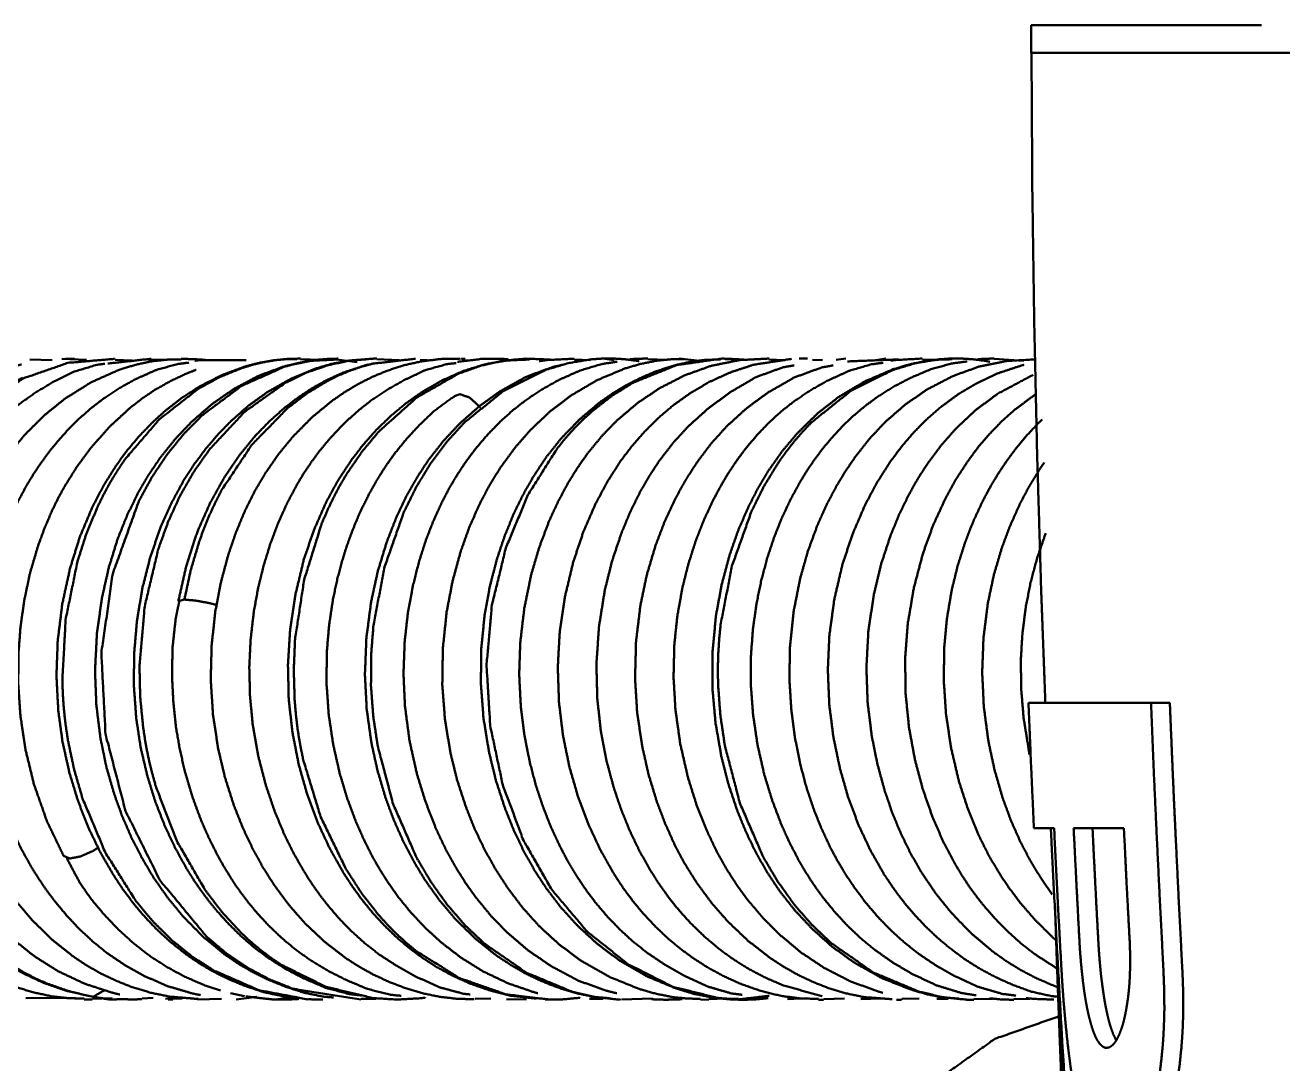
# Paper-space layout 'Layout1' of a CAD drawing. Header units: millimetres. Extents: x 102 to 294, y 28 to 266.
# Drawn here: x 237.47 to 251.98, y 160.35 to 172.33 of the extents above; entities that cross this region are included whole.
import ezdxf

# ---------------------------------------------------------------- set-up
doc = ezdxf.new("R2010")
doc.units = ezdxf.units.MM
doc.layers.add('170', color=7, linetype='Continuous', true_color=0xffffff)

psp = doc.layouts.get("Layout1")

# ---------------------------------------------------------------- linework, layer by layer
at = {"layer": '170', "color": 155, "linetype": 'Continuous', "lineweight": 50}
for p, q in [((249.078, 172.33), (249.078, 172.01)), ((238.175, 168.47), (237.89, 168.479)), ((237.933, 168.48), (238.009, 168.48)), ((238.038, 168.479), (237.959, 168.48)), ((241.298, 168.443), (241.004, 168.481)), ((244.264, 168.466), (244.13, 168.483)), ((244.873, 168.469), (244.655, 168.476)), ((245.248, 168.455), (245.014, 168.483)), ((246.496, 168.483), (246.398, 168.483)), ((246.938, 168.483), (246.826, 168.468)), ((247.399, 168.482), (247.283, 168.466)), ((248.987, 168.458), (248.651, 168.479)), ((237.779, 168.464), (237.522, 168.474)), ((238.705, 168.46), (238.506, 168.469)), ((239.075, 168.468), (238.886, 168.474)), ((240.871, 168.468), (240.646, 168.476)), ((241.783, 168.465), (241.528, 168.476)), ((242.107, 168.465), (242.025, 168.465)), ((242.594, 168.459), (242.552, 168.459)), ((243.988, 168.465), (243.805, 168.471)), ((245.756, 168.469), (245.546, 168.476)), ((246.229, 168.466), (246.05, 168.472)), ((246.67, 168.464), (246.553, 168.468)), ((247.974, 168.47), (247.823, 168.473)), ((242.422, 168.051), (242.485, 168.071)), ((239.237, 165.685), (239.306, 165.702)), ((250.459, 164.51), (250.676, 164.51)), ((237.911, 162.747), (237.985, 162.715)), ((238.05, 161.106), (237.477, 161.104)), ((238.241, 161.089), (238.151, 161.089)), ((238.244, 161.096), (238.473, 161.105)), ((238.818, 161.101), (238.945, 161.108)), ((239.087, 161.096), (239.281, 161.1)), ((239.117, 161.087), (239.174, 161.088)), ((239.458, 161.089), (239.736, 161.096)), ((239.837, 161.159), (239.998, 161.125)), ((239.902, 161.089), (240.141, 161.119)), ((240.353, 161.087), (240.568, 161.115)), ((241.346, 161.094), (241.52, 161.097)), ((242.66, 161.096), (242.84, 161.1)), ((243.021, 161.087), (243.254, 161.092)), ((243.98, 161.094), (244.139, 161.096)), ((244.35, 161.086), (244.707, 161.101)), ((245.354, 161.085), (245.259, 161.086)), ((245.357, 161.093), (245.552, 161.098)), ((246.264, 161.093), (246.48, 161.102)), ((246.68, 161.084), (246.624, 161.084)), ((246.684, 161.092), (246.921, 161.101)), ((247.111, 161.09), (247.345, 161.098)), ((247.583, 161.095), (247.783, 161.101)), ((247.987, 161.095), (248.12, 161.096)), ((248.416, 161.091), (248.631, 161.096)), ((248.878, 161.091), (249.059, 161.095))]:
    psp.add_line(p, q, dxfattribs=at)
for points, knots in [([(251.732, 172.33), (250.71, 172.33), (249.387, 172.33), (249.078, 172.33)], [0, 0, 0.384859, 0.883254, 1, 1]), ([(249.078, 172.01), (249.387, 172.01), (250.438, 172.01), (252.171, 172.01)], [0, 0, 0.100172, 0.439798, 1, 1]), ([(249.08, 172.01), (249.089, 170.466), (249.111, 168.923), (249.145, 167.376), (249.191, 165.829), (249.24, 164.509)], [0, 0, 0.205723, 0.411435, 0.617729, 0.824029, 1, 1]), ([(238.254, 161.12), (237.98, 161.181), (237.713, 161.275), (237.582, 161.334), (237.454, 161.4), (237.329, 161.475), (237.206, 161.557), (236.75, 161.959), (236.357, 162.46), (236.19, 162.743), (236.043, 163.043), (235.979, 163.199), (235.92, 163.359), (235.867, 163.522), (235.821, 163.688), (235.699, 164.374), (235.678, 165.076), (235.756, 165.767), (235.934, 166.421), (236.206, 167.016), (236.559, 167.531), (236.98, 167.95), (237.453, 168.256), (237.962, 168.433), (238.488, 168.479), (238.502, 168.478)], [0, 0, 0.027939, 0.056193, 0.070487, 0.084909, 0.099482, 0.114216, 0.174852, 0.238368, 0.271138, 0.304478, 0.321343, 0.338327, 0.35542, 0.372616, 0.442118, 0.512126, 0.581508, 0.649173, 0.714374, 0.776735, 0.835973, 0.892118, 0.945888, 0.998628, 1, 1]), ([(240.603, 168.477), (240.469, 168.475), (240.336, 168.463), (240.171, 168.434), (240.009, 168.392), (239.739, 168.292), (239.481, 168.161), (239.276, 168.029), (239.079, 167.876), (238.923, 167.732), (238.774, 167.576), (238.643, 167.419), (238.521, 167.253), (238.373, 167.016), (238.242, 166.765), (238.1, 166.426), (237.988, 166.068), (237.897, 165.652), (237.844, 165.223), (237.83, 164.821), (237.851, 164.419), (237.901, 164.055), (237.981, 163.698), (238.079, 163.378), (238.199, 163.07), (238.337, 162.784), (238.494, 162.513), (238.607, 162.345), (238.727, 162.186), (238.852, 162.038), (238.985, 161.899), (239.142, 161.754), (239.308, 161.622), (239.463, 161.515), (239.622, 161.419), (239.81, 161.325), (240.003, 161.245), (240.224, 161.172), (240.449, 161.124), (240.607, 161.109)], [0, 0, 0.013257, 0.026429, 0.04292, 0.059434, 0.087819, 0.116396, 0.140499, 0.165048, 0.185972, 0.207283, 0.22739, 0.247784, 0.275288, 0.303281, 0.33952, 0.376458, 0.418548, 0.461135, 0.500816, 0.540559, 0.576818, 0.612865, 0.645862, 0.678505, 0.709844, 0.740727, 0.760645, 0.780344, 0.799497, 0.818434, 0.839572, 0.860452, 0.878999, 0.897343, 0.918077, 0.938654, 0.961631, 0.98434, 1, 1]), ([(240.902, 161.086), (240.719, 161.091), (240.17, 161.194), (239.645, 161.423), (239.397, 161.582), (239.163, 161.771), (238.944, 161.987), (238.742, 162.23), (238.395, 162.782), (238.132, 163.405), (238.035, 163.736), (237.963, 164.076), (237.937, 164.248), (237.917, 164.422), (237.904, 164.597), (237.898, 164.772), (237.936, 165.47), (238.073, 166.144), (238.176, 166.464), (238.303, 166.769), (238.374, 166.915), (238.451, 167.056), (238.534, 167.191), (238.621, 167.321), (239.016, 167.781), (239.469, 168.136), (239.713, 168.27), (239.965, 168.372), (240.093, 168.412), (240.223, 168.442), (240.354, 168.464), (240.485, 168.478), (240.645, 168.483)], [0, 0, 0.017659, 0.07152, 0.126769, 0.155181, 0.184203, 0.213916, 0.244355, 0.307247, 0.372426, 0.405661, 0.439174, 0.456008, 0.472879, 0.489775, 0.506681, 0.574072, 0.640407, 0.67288, 0.704726, 0.720388, 0.735863, 0.751149, 0.766245, 0.82469, 0.88024, 0.907056, 0.933301, 0.94625, 0.959106, 0.971892, 0.984633, 1, 1]), ([(241.343, 161.086), (240.555, 161.213), (240.29, 161.319), (240.033, 161.455), (239.789, 161.621), (239.558, 161.817), (239.023, 162.466), (238.627, 163.262), (238.396, 164.152), (238.348, 165.084), (238.479, 165.998), (238.779, 166.835), (238.933, 167.117), (239.107, 167.377), (239.3, 167.614), (239.509, 167.826), (239.968, 168.169), (240.467, 168.391), (240.596, 168.426), (240.726, 168.453), (240.858, 168.471), (240.989, 168.481), (241.082, 168.482)], [0, 0, 0.077142, 0.104725, 0.132766, 0.161356, 0.190588, 0.271875, 0.357765, 0.446659, 0.536793, 0.626036, 0.71194, 0.742953, 0.773223, 0.802752, 0.831545, 0.886901, 0.939704, 0.95263, 0.965474, 0.978263, 0.991022, 1, 1]), ([(242.085, 161.109), (242.04, 161.103), (241.763, 161.087), (241.485, 161.104), (240.94, 161.234), (240.423, 161.489), (240.3, 161.572), (240.181, 161.662), (240.065, 161.76), (239.953, 161.865), (239.742, 162.094), (239.548, 162.347), (239.218, 162.917), (238.975, 163.551), (238.929, 163.718), (238.889, 163.886), (238.856, 164.057), (238.83, 164.23), (238.796, 164.578), (238.788, 164.929), (238.848, 165.624), (239.006, 166.289), (239.12, 166.603), (239.256, 166.9), (239.415, 167.177), (239.594, 167.432), (240.003, 167.87), (240.467, 168.2), (240.715, 168.321), (240.97, 168.408), (241.23, 168.462), (241.493, 168.482), (241.527, 168.482)], [0, 0, 0.004282, 0.030326, 0.056401, 0.109049, 0.163177, 0.177054, 0.191086, 0.205282, 0.219653, 0.248914, 0.278873, 0.340633, 0.404417, 0.420613, 0.436881, 0.45321, 0.469591, 0.502461, 0.535386, 0.600865, 0.665035, 0.69635, 0.72701, 0.756969, 0.786219, 0.842505, 0.895969, 0.921786, 0.947091, 0.972039, 0.996828, 1, 1]), ([(239.269, 168.481), (239.498, 168.472), (239.562, 168.465)], [0, 0, 0.782868, 1, 1]), ([(239.306, 165.702), (239.378, 166.037), (239.474, 166.361), (239.53, 166.518), (239.593, 166.671), (239.661, 166.819), (239.735, 166.963), (240.082, 167.485), (240.498, 167.913), (240.727, 168.086), (240.967, 168.23), (241.09, 168.291), (241.216, 168.343), (241.343, 168.387), (241.472, 168.423), (241.971, 168.481)], [0, 0, 0.082245, 0.163249, 0.203208, 0.242767, 0.281906, 0.320612, 0.470838, 0.61378, 0.682601, 0.749698, 0.782674, 0.815296, 0.847612, 0.879676, 1, 1]), ([(242.486, 168.482), (242.263, 168.478), (242.043, 168.451), (241.843, 168.407), (241.647, 168.343), (241.473, 168.271), (241.304, 168.185), (241.156, 168.096), (241.013, 167.998), (240.779, 167.805), (240.561, 167.585), (240.389, 167.376), (240.233, 167.149), (240.113, 166.943), (240.005, 166.727), (239.901, 166.477), (239.812, 166.218), (239.726, 165.896), (239.663, 165.565), (239.62, 165.172), (239.61, 164.774), (239.636, 164.377), (239.695, 163.985), (239.773, 163.655), (239.874, 163.336), (239.976, 163.078), (240.093, 162.829), (240.212, 162.613), (240.342, 162.408), (240.511, 162.18), (240.694, 161.971), (240.925, 161.752), (241.173, 161.562), (241.325, 161.465), (241.481, 161.378), (241.661, 161.294), (241.845, 161.223), (242.052, 161.16), (242.263, 161.117), (242.455, 161.096), (242.649, 161.091)], [0, 0, 0.021244, 0.04237, 0.061838, 0.081452, 0.099401, 0.117491, 0.133893, 0.150455, 0.17929, 0.208775, 0.234507, 0.260792, 0.283449, 0.306446, 0.332219, 0.358317, 0.390022, 0.422094, 0.459794, 0.497723, 0.535583, 0.573328, 0.605544, 0.637471, 0.663869, 0.690001, 0.71347, 0.736662, 0.76362, 0.790081, 0.820404, 0.850137, 0.86731, 0.884343, 0.903226, 0.921997, 0.942609, 0.963086, 0.981501, 1, 1]), ([(243.526, 161.086), (243.017, 161.147), (242.482, 161.335), (241.983, 161.645), (241.867, 161.741), (241.754, 161.844), (241.646, 161.954), (241.541, 162.07), (241.346, 162.321), (241.169, 162.595), (240.878, 163.197), (240.677, 163.854), (240.642, 164.025), (240.614, 164.197), (240.593, 164.37), (240.578, 164.545), (240.568, 164.895), (240.583, 165.245), (240.688, 165.93), (240.888, 166.573), (240.953, 166.725), (241.023, 166.872), (241.098, 167.015), (241.179, 167.152), (241.356, 167.409), (241.551, 167.643), (241.987, 168.033), (242.471, 168.31), (242.726, 168.401), (242.985, 168.459), (243.248, 168.482), (243.512, 168.472), (243.558, 168.467)], [0, 0, 0.048536, 0.102226, 0.157769, 0.172046, 0.186491, 0.201114, 0.215915, 0.24604, 0.276843, 0.340156, 0.405211, 0.42167, 0.438179, 0.454727, 0.471303, 0.504482, 0.537609, 0.603162, 0.666985, 0.68258, 0.698003, 0.713244, 0.728299, 0.75785, 0.786669, 0.842093, 0.894839, 0.920421, 0.945612, 0.970602, 0.995586, 1, 1]), ([(244.334, 161.086), (244.332, 161.086), (244.056, 161.115), (243.783, 161.177), (243.255, 161.396), (242.767, 161.734), (242.544, 161.944), (242.339, 162.181), (242.152, 162.442), (241.985, 162.725), (241.715, 163.342), (241.537, 164.011), (241.485, 164.356), (241.459, 164.705), (241.46, 165.055), (241.487, 165.403), (241.616, 166.08), (241.838, 166.711), (241.982, 167.002), (242.147, 167.273), (242.332, 167.52), (242.534, 167.742), (242.984, 168.106), (243.477, 168.353), (243.734, 168.43), (243.996, 168.474), (244.127, 168.483), (244.259, 168.483), (244.391, 168.475), (244.522, 168.458), (244.553, 168.453)], [0, 0, 0.000105, 0.026336, 0.052794, 0.106768, 0.162781, 0.191735, 0.221358, 0.251685, 0.282682, 0.346348, 0.41164, 0.444638, 0.477712, 0.51077, 0.543714, 0.608766, 0.671982, 0.702656, 0.732585, 0.761729, 0.790114, 0.844701, 0.896813, 0.922181, 0.947227, 0.959686, 0.972134, 0.984594, 0.997092, 1, 1]), ([(245.071, 168.477), (244.911, 168.474), (244.752, 168.458), (244.567, 168.421), (244.385, 168.367), (244.068, 168.234), (243.767, 168.057), (243.523, 167.871), (243.296, 167.656), (243.117, 167.45), (242.953, 167.226), (242.825, 167.019), (242.71, 166.8), (242.593, 166.535), (242.494, 166.258), (242.4, 165.914), (242.332, 165.559), (242.288, 165.14), (242.282, 164.717), (242.312, 164.324), (242.375, 163.937), (242.454, 163.616), (242.556, 163.305), (242.655, 163.058), (242.769, 162.819), (242.896, 162.591), (243.036, 162.375), (243.21, 162.145), (243.399, 161.935), (243.635, 161.719), (243.887, 161.533), (244.213, 161.348), (244.555, 161.209), (244.755, 161.152), (244.957, 161.113), (245.106, 161.099), (245.257, 161.095)], [0, 0, 0.015479, 0.030872, 0.049087, 0.06741, 0.100682, 0.134434, 0.163998, 0.194225, 0.220522, 0.247407, 0.270895, 0.294756, 0.322738, 0.351116, 0.385617, 0.420559, 0.461182, 0.502045, 0.540094, 0.578001, 0.609907, 0.641531, 0.667273, 0.692759, 0.717991, 0.742894, 0.770701, 0.798009, 0.828897, 0.859216, 0.895385, 0.931023, 0.951077, 0.970972, 0.985462, 1, 1]), ([(242.458, 168.444), (242.482, 168.449), (242.744, 168.48), (243.008, 168.478), (243.041, 168.475)], [0, 0, 0.041764, 0.493364, 0.943976, 1, 1]), ([(242.503, 168.482), (242.504, 168.482), (242.546, 168.479)], [0, 0, 0.024383, 1, 1]), ([(246.04, 161.103), (246.032, 161.102), (245.894, 161.089), (245.756, 161.084), (245.617, 161.089), (245.479, 161.101), (244.935, 161.237), (244.42, 161.499), (243.95, 161.875), (243.544, 162.356), (243.217, 162.927), (242.979, 163.565), (242.835, 164.245), (242.792, 164.944), (242.854, 165.637), (243.016, 166.3), (243.27, 166.91), (243.606, 167.444), (243.702, 167.563), (243.803, 167.675), (243.907, 167.781), (244.016, 167.88), (244.243, 168.056), (244.482, 168.204), (244.987, 168.408), (245.511, 168.483), (245.762, 168.472)], [0, 0, 0.000719, 0.013542, 0.026338, 0.039132, 0.051943, 0.103678, 0.157087, 0.2127, 0.270794, 0.33149, 0.394371, 0.458611, 0.523266, 0.587497, 0.650541, 0.711559, 0.769817, 0.783916, 0.797821, 0.811538, 0.825077, 0.85164, 0.877586, 0.927851, 0.976735, 1, 1]), ([(246.055, 168.483), (245.716, 168.466), (245.387, 168.4), (245.084, 168.292), (244.794, 168.144), (244.54, 167.974), (244.303, 167.774), (244.124, 167.59), (243.958, 167.388), (243.841, 167.222), (243.732, 167.046), (243.616, 166.829), (243.512, 166.603), (243.399, 166.301), (243.307, 165.987), (243.228, 165.602), (243.181, 165.208), (243.169, 164.836), (243.188, 164.463), (243.229, 164.14), (243.292, 163.822), (243.362, 163.557), (243.448, 163.298), (243.539, 163.07), (243.642, 162.85), (243.727, 162.688), (243.819, 162.533), (243.929, 162.367), (244.047, 162.209), (244.188, 162.043), (244.338, 161.888), (244.491, 161.749), (244.651, 161.623), (244.86, 161.483), (245.076, 161.361), (245.344, 161.237), (245.621, 161.157), (245.741, 161.142)], [0, 0, 0.033807, 0.067207, 0.099211, 0.131693, 0.162079, 0.193076, 0.218566, 0.244621, 0.264924, 0.285509, 0.309998, 0.334809, 0.366918, 0.399508, 0.438634, 0.478183, 0.515296, 0.552476, 0.584884, 0.617134, 0.644514, 0.671689, 0.69612, 0.720327, 0.738512, 0.75654, 0.776365, 0.795964, 0.817673, 0.839115, 0.859736, 0.880091, 0.905082, 0.92986, 0.959268, 0.987979, 1, 1]), ([(243.4, 168.453), (243.489, 168.466), (243.803, 168.481)], [0, 0, 0.222542, 1, 1]), ([(246.311, 168.479), (245.876, 168.412), (245.614, 168.327), (245.362, 168.213), (245.149, 168.088), (244.945, 167.943), (244.776, 167.799), (244.616, 167.64), (244.473, 167.477), (244.339, 167.301), (244.187, 167.063), (244.051, 166.809), (243.908, 166.48), (243.792, 166.133), (243.696, 165.732), (243.636, 165.319), (243.614, 164.92), (243.628, 164.519), (243.673, 164.143), (243.748, 163.773), (243.846, 163.434), (243.969, 163.107), (244.105, 162.815), (244.261, 162.539), (244.369, 162.374), (244.485, 162.218), (244.602, 162.077), (244.725, 161.945), (244.875, 161.802), (245.031, 161.671), (245.184, 161.56), (245.342, 161.459), (245.532, 161.355), (245.728, 161.267), (245.958, 161.186), (246.192, 161.129), (246.407, 161.101), (246.624, 161.094)], [0, 0, 0.042793, 0.069544, 0.096485, 0.120428, 0.144781, 0.1663, 0.188254, 0.209361, 0.230807, 0.258276, 0.286242, 0.321139, 0.356686, 0.396729, 0.437272, 0.476118, 0.515075, 0.551909, 0.588558, 0.622875, 0.656821, 0.688139, 0.718995, 0.738098, 0.756991, 0.774755, 0.792336, 0.812405, 0.832244, 0.850627, 0.868816, 0.889888, 0.910759, 0.93445, 0.957878, 0.9789, 1, 1]), ([(244.447, 168.475), (244.5, 168.479), (244.653, 168.484)], [0, 0, 0.255397, 1, 1]), ([(248.416, 161.084), (248.328, 161.086), (248.052, 161.116), (247.78, 161.179), (247.253, 161.401), (246.766, 161.741), (246.543, 161.953), (246.337, 162.19), (246.151, 162.451), (245.984, 162.733), (245.716, 163.352), (245.541, 164.022), (245.49, 164.368), (245.464, 164.717), (245.461, 164.892), (245.465, 165.067), (245.476, 165.241), (245.493, 165.415), (245.624, 166.09), (245.849, 166.72), (245.994, 167.011), (246.159, 167.281), (246.249, 167.408), (246.344, 167.529), (246.443, 167.643), (246.546, 167.75), (246.996, 168.111), (247.49, 168.355), (247.748, 168.431), (248.01, 168.474), (248.142, 168.483), (248.274, 168.483), (248.405, 168.475), (248.536, 168.458), (248.601, 168.446)], [0, 0, 0.008176, 0.034093, 0.060239, 0.113621, 0.169094, 0.197761, 0.227066, 0.257036, 0.28767, 0.350625, 0.415241, 0.4479, 0.480623, 0.496977, 0.513307, 0.529603, 0.545852, 0.610088, 0.672547, 0.702876, 0.732477, 0.746991, 0.761306, 0.775425, 0.789351, 0.843216, 0.894687, 0.919773, 0.944554, 0.956881, 0.969188, 0.981505, 0.993854, 1, 1]), ([(247.456, 168.459), (247.506, 168.466), (247.819, 168.483)], [0, 0, 0.139666, 1, 1]), ([(248.459, 168.475), (248.514, 168.479), (248.651, 168.484)], [0, 0, 0.285986, 1, 1]), ([(237.426, 168.415), (237.377, 168.402), (237.077, 168.298), (236.79, 168.152), (236.54, 167.983), (236.305, 167.783), (236.117, 167.589), (235.943, 167.376), (235.805, 167.179), (235.678, 166.97), (235.548, 166.715), (235.436, 166.447), (235.327, 166.111), (235.245, 165.761), (235.185, 165.346), (235.162, 164.924), (235.173, 164.529), (235.218, 164.137), (235.281, 163.812), (235.367, 163.495), (235.456, 163.243), (235.559, 162.999), (235.677, 162.764), (235.808, 162.54), (235.972, 162.299), (236.152, 162.076), (236.381, 161.837), (236.63, 161.627), (236.788, 161.516), (236.952, 161.417), (237.141, 161.321), (237.336, 161.241), (237.557, 161.171), (237.781, 161.124), (237.964, 161.103), (238.149, 161.099)], [0, 0, 0.00512, 0.037423, 0.070166, 0.100846, 0.132186, 0.159587, 0.187603, 0.212064, 0.236916, 0.265985, 0.295514, 0.331463, 0.36796, 0.4106, 0.453585, 0.49371, 0.533775, 0.567426, 0.60082, 0.627992, 0.654909, 0.681648, 0.708067, 0.737684, 0.766836, 0.800505, 0.833522, 0.853205, 0.872667, 0.894249, 0.915639, 0.939192, 0.962525, 0.981229, 1, 1]), ([(238.388, 168.423), (238.295, 168.411), (238.036, 168.333), (237.786, 168.21), (237.589, 168.091), (237.399, 167.957), (237.257, 167.839), (237.12, 167.71), (236.991, 167.572), (236.868, 167.424), (236.76, 167.279), (236.659, 167.126), (236.569, 166.974), (236.486, 166.816), (236.38, 166.581), (236.288, 166.337), (236.204, 166.058), (236.138, 165.772), (236.086, 165.439), (236.056, 165.101), (236.052, 164.72), (236.079, 164.34), (236.142, 163.946), (236.238, 163.563), (236.345, 163.251), (236.473, 162.952), (236.588, 162.727), (236.715, 162.512), (236.834, 162.337), (236.96, 162.17), (237.138, 161.968), (237.327, 161.784), (237.579, 161.584), (237.846, 161.416), (238.152, 161.271), (238.471, 161.167), (238.562, 161.145)], [0, 0, 0.009978, 0.038628, 0.06814, 0.092592, 0.117274, 0.136867, 0.156733, 0.176839, 0.19719, 0.216385, 0.235821, 0.254534, 0.273456, 0.300785, 0.32849, 0.359316, 0.390481, 0.426183, 0.462162, 0.50254, 0.542963, 0.585245, 0.6272, 0.662138, 0.696648, 0.723425, 0.749912, 0.772344, 0.794527, 0.823074, 0.851086, 0.88513, 0.918581, 0.954547, 0.990073, 1, 1]), ([(239.267, 168.474), (239.102, 168.47), (238.938, 168.453), (238.744, 168.412), (238.553, 168.353), (238.231, 168.21), (237.928, 168.02), (237.692, 167.83), (237.473, 167.613), (237.299, 167.406), (237.14, 167.181), (237.017, 166.978), (236.906, 166.765), (236.799, 166.518), (236.708, 166.26), (236.619, 165.94), (236.555, 165.61), (236.509, 165.216), (236.496, 164.817), (236.516, 164.42), (236.571, 164.027), (236.645, 163.697), (236.743, 163.376), (236.843, 163.118), (236.958, 162.868), (237.076, 162.651), (237.205, 162.444), (237.371, 162.214), (237.552, 162.001), (237.781, 161.777), (238.026, 161.582), (238.179, 161.481), (238.336, 161.391), (238.518, 161.304), (238.705, 161.23), (238.918, 161.166), (239.135, 161.121), (239.464, 161.094)], [0, 0, 0.015996, 0.031915, 0.051123, 0.070482, 0.104574, 0.139257, 0.16853, 0.198436, 0.224578, 0.251268, 0.274227, 0.29753, 0.323627, 0.350078, 0.382256, 0.414819, 0.453177, 0.491787, 0.530326, 0.56876, 0.601498, 0.63395, 0.6608, 0.687375, 0.711284, 0.734916, 0.762429, 0.789467, 0.820456, 0.850823, 0.868508, 0.886034, 0.905639, 0.925109, 0.946664, 0.968071, 1, 1]), ([(239.356, 168.436), (239.225, 168.42), (238.979, 168.351), (238.74, 168.244), (238.548, 168.137), (238.363, 168.014), (238.221, 167.903), (238.085, 167.783), (237.962, 167.66), (237.845, 167.529), (237.749, 167.412), (237.658, 167.289), (237.572, 167.161), (237.491, 167.029), (237.379, 166.821), (237.279, 166.604), (237.19, 166.373), (237.114, 166.133), (237.047, 165.863), (236.996, 165.586), (236.959, 165.278), (236.942, 164.966), (236.947, 164.627), (236.976, 164.289), (237.033, 163.938), (237.118, 163.596), (237.212, 163.309), (237.324, 163.033), (237.427, 162.82), (237.541, 162.616), (237.606, 162.511), (237.673, 162.41), (237.745, 162.308), (237.821, 162.209), (237.955, 162.049), (238.097, 161.898), (238.252, 161.754), (238.415, 161.623), (238.626, 161.48), (238.846, 161.358), (239.118, 161.24), (239.397, 161.158), (239.49, 161.139)], [0, 0, 0.013836, 0.040608, 0.068025, 0.091036, 0.1143, 0.133098, 0.152148, 0.170342, 0.188732, 0.204583, 0.220591, 0.236724, 0.25302, 0.277697, 0.302724, 0.328712, 0.35501, 0.384212, 0.413686, 0.446174, 0.478843, 0.514382, 0.54993, 0.587105, 0.624017, 0.655601, 0.68684, 0.711611, 0.736122, 0.748962, 0.76174, 0.774814, 0.787822, 0.809744, 0.831408, 0.853595, 0.87547, 0.902155, 0.928464, 0.959503, 0.990025, 1, 1]), ([(239.442, 168.354), (239.334, 168.312), (239.149, 168.225), (238.97, 168.124), (238.818, 168.022), (238.672, 167.908), (238.441, 167.694), (238.227, 167.453), (238.067, 167.236), (237.921, 167.003), (237.846, 166.865), (237.777, 166.723), (237.69, 166.52), (237.614, 166.311), (237.525, 166.008), (237.459, 165.695), (237.416, 165.394), (237.392, 165.09), (237.389, 164.731), (237.413, 164.372), (237.474, 163.966), (237.57, 163.572), (237.719, 163.148), (237.912, 162.745)], [0, 0, 0.017864, 0.049221, 0.080833, 0.108882, 0.137272, 0.185705, 0.235274, 0.276682, 0.318884, 0.342987, 0.367298, 0.401125, 0.435321, 0.483857, 0.533012, 0.579611, 0.626503, 0.681628, 0.736868, 0.799935, 0.862304, 0.931383, 1, 1]), ([(241.082, 168.473), (240.769, 168.457), (240.467, 168.396), (240.164, 168.285), (239.875, 168.131), (239.626, 167.958), (239.392, 167.756), (239.206, 167.561), (239.033, 167.346), (238.897, 167.147), (238.773, 166.936), (238.647, 166.678), (238.538, 166.408), (238.433, 166.069), (238.354, 165.717), (238.296, 165.302), (238.275, 164.879), (238.29, 164.485), (238.339, 164.095), (238.406, 163.771), (238.497, 163.456), (238.588, 163.204), (238.693, 162.961), (238.813, 162.727), (238.945, 162.503), (239.111, 162.265), (239.293, 162.044), (239.524, 161.81), (239.773, 161.606), (239.931, 161.499), (240.094, 161.404), (240.282, 161.312), (240.474, 161.235), (240.691, 161.165), (240.912, 161.121), (241.025, 161.111)], [0, 0, 0.03086, 0.06126, 0.093074, 0.125391, 0.155265, 0.185745, 0.212342, 0.239549, 0.263292, 0.287423, 0.315709, 0.34444, 0.37944, 0.414935, 0.456316, 0.49802, 0.536882, 0.575658, 0.608277, 0.640641, 0.667013, 0.693136, 0.719058, 0.744671, 0.773332, 0.801519, 0.83391, 0.86567, 0.884498, 0.903115, 0.923696, 0.944139, 0.966592, 0.988781, 1, 1]), ([(241.411, 168.475), (241.195, 168.458), (241.015, 168.424), (240.839, 168.374), (240.543, 168.254), (240.262, 168.095), (240.047, 167.94), (239.843, 167.761), (239.695, 167.609), (239.554, 167.444), (239.42, 167.264), (239.297, 167.074), (239.157, 166.817), (239.035, 166.545), (238.914, 166.199), (238.822, 165.837), (238.758, 165.453), (238.725, 165.061), (238.724, 164.694), (238.751, 164.328), (238.802, 163.993), (238.879, 163.666), (238.97, 163.372), (239.081, 163.088), (239.197, 162.842), (239.326, 162.607), (239.411, 162.471), (239.501, 162.34), (239.589, 162.223), (239.681, 162.11), (239.814, 161.962), (239.954, 161.824), (240.106, 161.692), (240.265, 161.573), (240.469, 161.443), (240.682, 161.332), (240.942, 161.221), (241.211, 161.15), (241.347, 161.134)], [0, 0, 0.021957, 0.040386, 0.058892, 0.091134, 0.123751, 0.150519, 0.177839, 0.199333, 0.221194, 0.243813, 0.266763, 0.296284, 0.326337, 0.363385, 0.401049, 0.440411, 0.480108, 0.517165, 0.554232, 0.588423, 0.622402, 0.653464, 0.684211, 0.711647, 0.738759, 0.754948, 0.771012, 0.785818, 0.800517, 0.820616, 0.840493, 0.860808, 0.880839, 0.905273, 0.92946, 0.958081, 0.986108, 1, 1]), ([(241.422, 168.414), (241.13, 168.318), (240.949, 168.235), (240.773, 168.137), (240.614, 168.031), (240.46, 167.914), (240.285, 167.757), (240.118, 167.585), (239.936, 167.361), (239.769, 167.116), (239.6, 166.811), (239.456, 166.485), (239.329, 166.096), (239.237, 165.685)], [0, 0, 0.083254, 0.137374, 0.191851, 0.243685, 0.296142, 0.359896, 0.424867, 0.503282, 0.583511, 0.678141, 0.774645, 0.885735, 1, 1]), ([(239.428, 168.458), (239.475, 168.464), (240.018, 168.463)], [0, 0, 0.080654, 1, 1]), ([(242.441, 168.43), (242.385, 168.425), (242.33, 168.418), (242.08, 168.347), (241.839, 168.233), (241.646, 168.123), (241.459, 167.998), (241.319, 167.888), (241.183, 167.767), (241.064, 167.647), (240.95, 167.52), (240.857, 167.406), (240.769, 167.286), (240.684, 167.16), (240.605, 167.028), (240.493, 166.818), (240.393, 166.597), (240.302, 166.359), (240.225, 166.112), (240.157, 165.836), (240.106, 165.553), (240.07, 165.242), (240.055, 164.926), (240.063, 164.586), (240.096, 164.247), (240.158, 163.897), (240.247, 163.556), (240.344, 163.27), (240.458, 162.994), (240.563, 162.782), (240.678, 162.579), (240.743, 162.475), (240.811, 162.374), (240.884, 162.273), (240.96, 162.176), (241.094, 162.019), (241.236, 161.873), (241.391, 161.734), (241.553, 161.608), (241.763, 161.471), (241.98, 161.351), (242.247, 161.229), (242.524, 161.155), (242.563, 161.15), (242.603, 161.146)], [0, 0, 0.005887, 0.011761, 0.039044, 0.067109, 0.090443, 0.11399, 0.132793, 0.151862, 0.169643, 0.187612, 0.203065, 0.218672, 0.234674, 0.250841, 0.27589, 0.301294, 0.328131, 0.355278, 0.385185, 0.415367, 0.448337, 0.481491, 0.517303, 0.553106, 0.590439, 0.627501, 0.659219, 0.690589, 0.715432, 0.74001, 0.752872, 0.765667, 0.778706, 0.791673, 0.813357, 0.834781, 0.856693, 0.87827, 0.90457, 0.930651, 0.961546, 0.991606, 0.9958, 1, 1]), ([(243.287, 168.472), (243.032, 168.461), (242.785, 168.42), (242.527, 168.341), (242.278, 168.23), (242.064, 168.108), (241.858, 167.963), (241.685, 167.819), (241.52, 167.659), (241.373, 167.493), (241.235, 167.314), (241.079, 167.078), (240.941, 166.825), (240.798, 166.499), (240.682, 166.156), (240.587, 165.759), (240.526, 165.351), (240.501, 164.953), (240.51, 164.553), (240.552, 164.174), (240.625, 163.801), (240.722, 163.457), (240.846, 163.125), (240.983, 162.831), (241.139, 162.553), (241.246, 162.389), (241.36, 162.233), (241.474, 162.093), (241.594, 161.961), (241.74, 161.818), (241.894, 161.686), (242.047, 161.572), (242.205, 161.469), (242.399, 161.363), (242.597, 161.274), (242.833, 161.191), (243.073, 161.132), (243.365, 161.098)], [0, 0, 0.024937, 0.049391, 0.07577, 0.102324, 0.126492, 0.151066, 0.173056, 0.195491, 0.217165, 0.239183, 0.266845, 0.295018, 0.32975, 0.36515, 0.404962, 0.445266, 0.484247, 0.523354, 0.560619, 0.597704, 0.632665, 0.667244, 0.698879, 0.730052, 0.749156, 0.768061, 0.785656, 0.803075, 0.82312, 0.842928, 0.861545, 0.879952, 0.901478, 0.922787, 0.947168, 0.971278, 1, 1]), ([(243.682, 168.414), (243.561, 168.387), (243.252, 168.274), (242.959, 168.111), (242.711, 167.935), (242.479, 167.73), (242.295, 167.533), (242.124, 167.315), (241.991, 167.113), (241.87, 166.899), (241.747, 166.639), (241.641, 166.367), (241.537, 166.026), (241.46, 165.674), (241.406, 165.258), (241.389, 164.836), (241.409, 164.443), (241.463, 164.053), (241.534, 163.73), (241.627, 163.415), (241.72, 163.164), (241.827, 162.922), (241.948, 162.689), (242.082, 162.467), (242.25, 162.231), (242.434, 162.014), (242.667, 161.786), (242.917, 161.588), (243.074, 161.485), (243.235, 161.392), (243.418, 161.304), (243.606, 161.229), (243.816, 161.163), (244.03, 161.118), (244.22, 161.101)], [0, 0, 0.012776, 0.046673, 0.081262, 0.11257, 0.144459, 0.172281, 0.200776, 0.225693, 0.251009, 0.280709, 0.310845, 0.347494, 0.384649, 0.427877, 0.471419, 0.512031, 0.552543, 0.586679, 0.620539, 0.648105, 0.675413, 0.702456, 0.729162, 0.759004, 0.788326, 0.821884, 0.85481, 0.874126, 0.893247, 0.914249, 0.935101, 0.957835, 0.980352, 1, 1]), ([(244.301, 168.447), (244.121, 168.42), (243.872, 168.345), (243.63, 168.238), (243.432, 168.127), (243.241, 168), (243.092, 167.883), (242.95, 167.755), (242.807, 167.608), (242.672, 167.45), (242.558, 167.299), (242.452, 167.139), (242.362, 166.988), (242.28, 166.83), (242.18, 166.612), (242.092, 166.386), (242.01, 166.128), (241.943, 165.862), (241.884, 165.544), (241.848, 165.22), (241.834, 164.847), (241.851, 164.472), (241.903, 164.077), (241.989, 163.69), (242.087, 163.373), (242.205, 163.068), (242.313, 162.838), (242.434, 162.618), (242.547, 162.438), (242.669, 162.266), (242.84, 162.057), (243.025, 161.865), (243.273, 161.654), (243.537, 161.473), (243.854, 161.304), (244.186, 161.186), (244.295, 161.16)], [0, 0, 0.019204, 0.046542, 0.074414, 0.098231, 0.122328, 0.142266, 0.162468, 0.18401, 0.205864, 0.225774, 0.245961, 0.26446, 0.283165, 0.30838, 0.333903, 0.362451, 0.391302, 0.425281, 0.459549, 0.49889, 0.538329, 0.580308, 0.622027, 0.656856, 0.691296, 0.718006, 0.74444, 0.766815, 0.788944, 0.817441, 0.845398, 0.879639, 0.913333, 0.951118, 0.988186, 1, 1]), ([(245.49, 168.473), (245.32, 168.468), (245.153, 168.448), (244.946, 168.401), (244.743, 168.334), (244.565, 168.258), (244.392, 168.169), (244.242, 168.078), (244.098, 167.977), (243.865, 167.781), (243.65, 167.558), (243.481, 167.345), (243.328, 167.114), (243.21, 166.906), (243.104, 166.688), (243.002, 166.437), (242.914, 166.176), (242.83, 165.854), (242.77, 165.523), (242.731, 165.129), (242.727, 164.731), (242.757, 164.334), (242.821, 163.942), (242.901, 163.613), (243.005, 163.294), (243.108, 163.037), (243.227, 162.79), (243.347, 162.576), (243.48, 162.373), (243.651, 162.149), (243.837, 161.944), (244.071, 161.729), (244.321, 161.542), (244.642, 161.356), (244.981, 161.214), (245.181, 161.154), (245.384, 161.114), (245.542, 161.098), (245.701, 161.094)], [0, 0, 0.016417, 0.032762, 0.053261, 0.073948, 0.092691, 0.111581, 0.128509, 0.145614, 0.175006, 0.20508, 0.231363, 0.258207, 0.281359, 0.304832, 0.331108, 0.357708, 0.389957, 0.422576, 0.460897, 0.499439, 0.537997, 0.576422, 0.609203, 0.641683, 0.668486, 0.695013, 0.718808, 0.7423, 0.769615, 0.796427, 0.827185, 0.857372, 0.893368, 0.9289, 0.949133, 0.969219, 0.984574, 1, 1]), ([(246.34, 168.404), (246.216, 168.383), (245.901, 168.269), (245.603, 168.094), (245.353, 167.91), (245.119, 167.7), (244.945, 167.51), (244.784, 167.301), (244.671, 167.129), (244.566, 166.948), (244.452, 166.718), (244.352, 166.478), (244.241, 166.149), (244.156, 165.807), (244.089, 165.385), (244.06, 164.955), (244.07, 164.561), (244.113, 164.169), (244.175, 163.847), (244.26, 163.533), (244.344, 163.284), (244.441, 163.043), (244.554, 162.807), (244.681, 162.581), (244.783, 162.421), (244.892, 162.268), (245.017, 162.112), (245.15, 161.965), (245.315, 161.806), (245.49, 161.66), (245.65, 161.545), (245.816, 161.442), (246.009, 161.34), (246.207, 161.254), (246.663, 161.125)], [0, 0, 0.013351, 0.048784, 0.085296, 0.118069, 0.151339, 0.178584, 0.20646, 0.228211, 0.250246, 0.277427, 0.304976, 0.341614, 0.378797, 0.423991, 0.469596, 0.511253, 0.552857, 0.587526, 0.621946, 0.649662, 0.677143, 0.704844, 0.732227, 0.752265, 0.772092, 0.793282, 0.81422, 0.838502, 0.862464, 0.883351, 0.904006, 0.927062, 0.949902, 1, 1]), ([(246.793, 168.405), (246.657, 168.38), (246.341, 168.264), (246.042, 168.092), (245.797, 167.913), (245.567, 167.705), (245.385, 167.504), (245.218, 167.282), (245.087, 167.077), (244.968, 166.861), (244.846, 166.599), (244.742, 166.326), (244.641, 165.985), (244.567, 165.632), (244.517, 165.216), (244.506, 164.794), (244.53, 164.4), (244.588, 164.01), (244.661, 163.687), (244.756, 163.373), (244.851, 163.123), (244.959, 162.882), (245.082, 162.651), (245.219, 162.432), (245.391, 162.2), (245.577, 161.987), (245.812, 161.763), (246.062, 161.569), (246.217, 161.468), (246.375, 161.378), (246.555, 161.292), (246.739, 161.22), (246.943, 161.158), (247.151, 161.115), (247.474, 161.091)], [0, 0, 0.014144, 0.048299, 0.083334, 0.114285, 0.145782, 0.173333, 0.201567, 0.226265, 0.251328, 0.280693, 0.31048, 0.346629, 0.383269, 0.425898, 0.468828, 0.508953, 0.548963, 0.582639, 0.616041, 0.643181, 0.670059, 0.696646, 0.722875, 0.752216, 0.781048, 0.813935, 0.846227, 0.864942, 0.883485, 0.903709, 0.923782, 0.945531, 0.967108, 1, 1]), ([(247.369, 168.435), (247.234, 168.417), (246.979, 168.343), (246.732, 168.231), (246.533, 168.119), (246.342, 167.991), (246.196, 167.876), (246.056, 167.749), (245.919, 167.607), (245.79, 167.455), (245.679, 167.306), (245.575, 167.15), (245.486, 166.998), (245.402, 166.84), (245.298, 166.615), (245.206, 166.38), (245.121, 166.113), (245.052, 165.838), (244.994, 165.514), (244.959, 165.184), (244.95, 164.808), (244.972, 164.43), (245.028, 164.034), (245.117, 163.647), (245.216, 163.332), (245.337, 163.028), (245.447, 162.799), (245.569, 162.581), (245.684, 162.403), (245.808, 162.234), (245.983, 162.028), (246.17, 161.84), (246.419, 161.632), (246.684, 161.455), (246.995, 161.295), (247.32, 161.178), (247.366, 161.165)], [0, 0, 0.01454, 0.042719, 0.071551, 0.095756, 0.120226, 0.140035, 0.160124, 0.181031, 0.202232, 0.221914, 0.241855, 0.260597, 0.279537, 0.305962, 0.332719, 0.36251, 0.392634, 0.427564, 0.462793, 0.502842, 0.542983, 0.585457, 0.627648, 0.662797, 0.697547, 0.724453, 0.751063, 0.773579, 0.795833, 0.824532, 0.852703, 0.887173, 0.921061, 0.958253, 0.994899, 1, 1]), ([(248.163, 168.475), (248.012, 168.471), (247.864, 168.455), (247.671, 168.416), (247.482, 168.359), (247.158, 168.22), (246.851, 168.037), (246.609, 167.848), (246.385, 167.629), (246.208, 167.42), (246.047, 167.192), (245.922, 166.983), (245.809, 166.762), (245.694, 166.495), (245.597, 166.217), (245.505, 165.872), (245.439, 165.516), (245.4, 165.097), (245.399, 164.675), (245.434, 164.282), (245.501, 163.895), (245.583, 163.574), (245.686, 163.264), (245.787, 163.017), (245.902, 162.78), (246.031, 162.554), (246.173, 162.34), (246.351, 162.115), (246.543, 161.909), (246.78, 161.697), (247.033, 161.515), (247.352, 161.336), (247.688, 161.202), (247.881, 161.146), (248.078, 161.11), (248.243, 161.098)], [0, 0, 0.014722, 0.029373, 0.048638, 0.06804, 0.10258, 0.13764, 0.167688, 0.198436, 0.22522, 0.252607, 0.276565, 0.300879, 0.329362, 0.358233, 0.393259, 0.428725, 0.469932, 0.511368, 0.550039, 0.588552, 0.620952, 0.653061, 0.67915, 0.704973, 0.730503, 0.755674, 0.783793, 0.811406, 0.842548, 0.873135, 0.90903, 0.944454, 0.964187, 0.983755, 1, 1]), ([(248.336, 168.45), (248.158, 168.426), (247.917, 168.359), (247.683, 168.26), (247.492, 168.16), (247.307, 168.044), (247.163, 167.938), (247.024, 167.821), (246.895, 167.698), (246.772, 167.565), (246.672, 167.445), (246.577, 167.318), (246.489, 167.189), (246.407, 167.054), (246.296, 166.85), (246.196, 166.636), (246.108, 166.414), (246.032, 166.184), (245.962, 165.923), (245.907, 165.655), (245.865, 165.354), (245.843, 165.049), (245.842, 164.714), (245.867, 164.378), (245.919, 164.026), (245.997, 163.682), (246.086, 163.392), (246.192, 163.111), (246.29, 162.895), (246.399, 162.686), (246.461, 162.58), (246.526, 162.476), (246.596, 162.372), (246.67, 162.271), (246.804, 162.105), (246.947, 161.949), (247.104, 161.799), (247.269, 161.663), (247.483, 161.512), (247.707, 161.381), (247.984, 161.251), (248.27, 161.163), (248.441, 161.136)], [0, 0, 0.018613, 0.044414, 0.070697, 0.092988, 0.115534, 0.134005, 0.152717, 0.171173, 0.189852, 0.206025, 0.222377, 0.238524, 0.254841, 0.278888, 0.303254, 0.32795, 0.352916, 0.380875, 0.409104, 0.440491, 0.47208, 0.506788, 0.541531, 0.578266, 0.614779, 0.646096, 0.677101, 0.701644, 0.725936, 0.738644, 0.751288, 0.764299, 0.777236, 0.799296, 0.821085, 0.84355, 0.865689, 0.892789, 0.919563, 0.95119, 0.982115, 1, 1]), ([(249.113, 168.473), (248.793, 168.455), (248.483, 168.393), (248.174, 168.282), (247.878, 168.128), (247.626, 167.954), (247.39, 167.749), (247.214, 167.561), (247.051, 167.355), (246.935, 167.186), (246.828, 167.009), (246.713, 166.791), (246.611, 166.563), (246.5, 166.261), (246.411, 165.946), (246.335, 165.561), (246.294, 165.166), (246.286, 164.796), (246.309, 164.425), (246.351, 164.107), (246.414, 163.794), (246.483, 163.536), (246.567, 163.284), (246.655, 163.064), (246.755, 162.85), (246.84, 162.69), (246.933, 162.535), (247.046, 162.367), (247.166, 162.207), (247.312, 162.036), (247.467, 161.877), (247.623, 161.737), (247.785, 161.61), (247.992, 161.471), (248.208, 161.351), (248.471, 161.232), (248.743, 161.153), (248.9, 161.132)], [0, 0, 0.031902, 0.063454, 0.096202, 0.129508, 0.16006, 0.19125, 0.216899, 0.243111, 0.263532, 0.284216, 0.308791, 0.333684, 0.365839, 0.398475, 0.437625, 0.47719, 0.514192, 0.551244, 0.583239, 0.615074, 0.64173, 0.668189, 0.691892, 0.715377, 0.733533, 0.751525, 0.771722, 0.791686, 0.8141, 0.836238, 0.857102, 0.877712, 0.902574, 0.927198, 0.956007, 0.984231, 1, 1]), ([(248.993, 168.41), (248.967, 168.404), (248.701, 168.316), (248.444, 168.196), (248.234, 168.071), (248.033, 167.923), (247.868, 167.78), (247.713, 167.622), (247.575, 167.459), (247.446, 167.286), (247.295, 167.048), (247.16, 166.794), (247.017, 166.462), (246.9, 166.112), (246.805, 165.707), (246.748, 165.289), (246.73, 164.89), (246.747, 164.489), (246.794, 164.117), (246.87, 163.752), (246.965, 163.42), (247.085, 163.1), (247.221, 162.81), (247.377, 162.536), (247.487, 162.371), (247.605, 162.214), (247.726, 162.071), (247.853, 161.935), (248.005, 161.791), (248.165, 161.659), (248.318, 161.548), (248.475, 161.448), (248.663, 161.347), (248.856, 161.26), (249.08, 161.178), (249.31, 161.127), (249.406, 161.118)], [0, 0, 0.002819, 0.032304, 0.062035, 0.087781, 0.11398, 0.136865, 0.16022, 0.182583, 0.205291, 0.234919, 0.265053, 0.303078, 0.341821, 0.385554, 0.42983, 0.47187, 0.51402, 0.553382, 0.592535, 0.628825, 0.664732, 0.698346, 0.731442, 0.752298, 0.772918, 0.79263, 0.812137, 0.834183, 0.855991, 0.875807, 0.895402, 0.917797, 0.940039, 0.965111, 0.989777, 1, 1]), ([(246.958, 168.45), (247.529, 168.473), (247.544, 168.472)], [0, 0, 0.974726, 1, 1]), ([(237.438, 168.26), (237.313, 168.197), (237.122, 168.081), (236.939, 167.947), (236.789, 167.82), (236.647, 167.681), (236.534, 167.557), (236.426, 167.427), (236.312, 167.271), (236.205, 167.108), (236.075, 166.88), (235.96, 166.641), (235.839, 166.328), (235.743, 166), (235.666, 165.627), (235.621, 165.245), (235.607, 164.898), (235.617, 164.55), (235.647, 164.245), (235.697, 163.944), (235.757, 163.686), (235.832, 163.434), (235.943, 163.137), (236.075, 162.852), (236.167, 162.682), (236.266, 162.519), (236.387, 162.341), (236.515, 162.173), (236.668, 161.997), (236.83, 161.834), (237.019, 161.671), (237.217, 161.526), (237.444, 161.391), (237.679, 161.281), (237.941, 161.19), (238.211, 161.128)], [0, 0, 0.015592, 0.040454, 0.065668, 0.087464, 0.109654, 0.128232, 0.147037, 0.168515, 0.190246, 0.219328, 0.248882, 0.286201, 0.324161, 0.36649, 0.40926, 0.447931, 0.486678, 0.520703, 0.554617, 0.584047, 0.613291, 0.648601, 0.683475, 0.704962, 0.726236, 0.750065, 0.773607, 0.799532, 0.825074, 0.852806, 0.880085, 0.909445, 0.938299, 0.969211, 1, 1]), ([(249.1, 168.296), (248.688, 168.076), (248.438, 167.891), (248.207, 167.674), (248.036, 167.48), (247.878, 167.267), (247.766, 167.093), (247.664, 166.911), (247.551, 166.679), (247.452, 166.437), (247.344, 166.108), (247.262, 165.765), (247.198, 165.343), (247.175, 164.912), (247.189, 164.518), (247.237, 164.127), (247.302, 163.805), (247.388, 163.491), (247.473, 163.243), (247.573, 163.003), (247.688, 162.768), (247.817, 162.545), (247.979, 162.306), (248.157, 162.086), (248.386, 161.849), (248.633, 161.641), (248.792, 161.529), (248.955, 161.428), (249.143, 161.33), (249.337, 161.247), (249.382, 161.23)], [0, 0, 0.053888, 0.089659, 0.126243, 0.156104, 0.186594, 0.210413, 0.234531, 0.264247, 0.294349, 0.334305, 0.374854, 0.424107, 0.473791, 0.519284, 0.564701, 0.602531, 0.640084, 0.670271, 0.700196, 0.730314, 0.760059, 0.793258, 0.825911, 0.863909, 0.901196, 0.923536, 0.945639, 0.970133, 0.994416, 1, 1]), ([(242.425, 168.047), (242.396, 168.03), (242.367, 168.012), (242.184, 167.875), (242.013, 167.711), (241.872, 167.559), (241.739, 167.396), (241.633, 167.248), (241.534, 167.092), (241.436, 166.918), (241.346, 166.737), (241.287, 166.604), (241.233, 166.467), (241.185, 166.334), (241.141, 166.199), (241.074, 165.954), (241.02, 165.704), (240.975, 165.401), (240.949, 165.094), (240.946, 164.735), (240.971, 164.377), (241.023, 164.03), (241.1, 163.689), (241.183, 163.414), (241.282, 163.147), (241.372, 162.942), (241.471, 162.745), (241.559, 162.59), (241.653, 162.442), (241.777, 162.267), (241.909, 162.103), (242.085, 161.915), (242.272, 161.744), (242.506, 161.565), (242.753, 161.412), (243.046, 161.272), (243.35, 161.169), (243.385, 161.16)], [0, 0, 0.00402, 0.008051, 0.035236, 0.063332, 0.08804, 0.113048, 0.134709, 0.1567, 0.180397, 0.204371, 0.221732, 0.239212, 0.255989, 0.272863, 0.303058, 0.333535, 0.36995, 0.406616, 0.449212, 0.491863, 0.533669, 0.57522, 0.609389, 0.643238, 0.669777, 0.696086, 0.717187, 0.738109, 0.763515, 0.78858, 0.819221, 0.849353, 0.884342, 0.918839, 0.957527, 0.995677, 1, 1]), ([(242.485, 168.071), (242.485, 168.071), (242.594, 168.035), (242.703, 167.938), (242.717, 167.919)], [0, 0, 0.000145, 0.406318, 0.917491, 1, 1]), ([(249.129, 168.073), (248.887, 167.893), (248.733, 167.755), (248.587, 167.604), (248.465, 167.461), (248.351, 167.308), (248.212, 167.095), (248.087, 166.869), (247.946, 166.562), (247.829, 166.239), (247.723, 165.84), (247.653, 165.428), (247.622, 165.022), (247.628, 164.613), (247.666, 164.231), (247.735, 163.855), (247.826, 163.513), (247.942, 163.183), (248.062, 162.909), (248.2, 162.648), (248.285, 162.507), (248.376, 162.371), (248.46, 162.258), (248.547, 162.149), (248.675, 162.005), (248.809, 161.87), (248.96, 161.734), (249.118, 161.611), (249.373, 161.446)], [0, 0, 0.039283, 0.066057, 0.093349, 0.117805, 0.142598, 0.175581, 0.209072, 0.252923, 0.297582, 0.351143, 0.405452, 0.458354, 0.511474, 0.561325, 0.61096, 0.656891, 0.702352, 0.741204, 0.779543, 0.800934, 0.82215, 0.840386, 0.858492, 0.883519, 0.908288, 0.934643, 0.960625, 1, 1]), ([(249.204, 167.781), (249.158, 167.736), (249.027, 167.597), (248.902, 167.448), (248.794, 167.301), (248.691, 167.148), (248.601, 166.996), (248.517, 166.838), (248.409, 166.607), (248.315, 166.366), (248.228, 166.092), (248.159, 165.81), (248.104, 165.481), (248.073, 165.146), (248.068, 164.766), (248.093, 164.386), (248.152, 163.991), (248.243, 163.604), (248.345, 163.29), (248.468, 162.988), (248.581, 162.762), (248.706, 162.547), (248.824, 162.371), (248.95, 162.204), (249.127, 162), (249.316, 161.814), (249.378, 161.759)], [0, 0, 0.00967, 0.038296, 0.067289, 0.094567, 0.122177, 0.148607, 0.175309, 0.213474, 0.252137, 0.295049, 0.338462, 0.388339, 0.438639, 0.495454, 0.552362, 0.612165, 0.671553, 0.720899, 0.769651, 0.80739, 0.844692, 0.87631, 0.907582, 0.947978, 0.987575, 1, 1]), ([(249.225, 167.282), (249.18, 167.215), (249.056, 167.013), (248.943, 166.8), (248.833, 166.554), (248.737, 166.298), (248.644, 165.981), (248.575, 165.653), (248.526, 165.261), (248.511, 164.864), (248.53, 164.465), (248.582, 164.071), (248.653, 163.739), (248.746, 163.416), (248.842, 163.155), (248.953, 162.904), (249.068, 162.686), (249.195, 162.478), (249.32, 162.3)], [0, 0, 0.015258, 0.060136, 0.105661, 0.156586, 0.208178, 0.270731, 0.334073, 0.408667, 0.483812, 0.559137, 0.634301, 0.698413, 0.762013, 0.814483, 0.866417, 0.91304, 0.959092, 1, 1]), ([(249.244, 166.469), (249.141, 166.168), (249.07, 165.901), (249.016, 165.627), (248.976, 165.321), (248.957, 165.012), (248.961, 164.673), (248.989, 164.335), (249.057, 163.916)], [0, 0, 0.122489, 0.229079, 0.336731, 0.455471, 0.574961, 0.705519, 0.836151, 1, 1]), ([(239.248, 165.682), (239.225, 165.58), (239.205, 165.477), (239.169, 165.148), (239.164, 164.812), (239.179, 164.513), (239.211, 164.217), (239.256, 163.959), (239.316, 163.705), (239.398, 163.428), (239.497, 163.159), (239.586, 162.957), (239.684, 162.761), (239.759, 162.626), (239.84, 162.495), (239.894, 162.411), (239.951, 162.33), (240.038, 162.215), (240.128, 162.105), (240.273, 161.946), (240.427, 161.799), (240.584, 161.668), (240.748, 161.549), (240.952, 161.425), (241.164, 161.317), (241.417, 161.21), (241.677, 161.144), (241.743, 161.136), (241.809, 161.131)], [0, 0, 0.018061, 0.036168, 0.093412, 0.151411, 0.203044, 0.254485, 0.299637, 0.344599, 0.394531, 0.443974, 0.48211, 0.519869, 0.546615, 0.573186, 0.590386, 0.607526, 0.63234, 0.656976, 0.694115, 0.730761, 0.766162, 0.801058, 0.842364, 0.883304, 0.930702, 0.977061, 0.988522, 1, 1]), ([(239.306, 165.702), (239.306, 165.702), (239.432, 165.691), (239.583, 165.664), (239.682, 165.639)], [0, 0, 0.000054, 0.330098, 0.732312, 1, 1]), ([(249.108, 163.065), (249.075, 163.787), (249.045, 164.51)], [0, 0, 0.499999, 1, 1]), ([(249.045, 164.51), (249.744, 164.51), (250.459, 164.51)], [0, 0, 0.494554, 1, 1]), ([(250.459, 164.51), (250.49, 163.742), (250.525, 162.974), (250.562, 162.207), (250.602, 161.439)], [0, 0, 0.250002, 0.500006, 0.750002, 1, 1]), ([(250.82, 161.439), (250.78, 162.207), (250.743, 162.974), (250.725, 163.358), (250.708, 163.742), (250.692, 164.126), (250.676, 164.51)], [0, 0, 0.249988, 0.499981, 0.624984, 0.749987, 0.874995, 1, 1]), ([(249.303, 163.073), (249.304, 163.037), (249.367, 161.793), (249.438, 160.548), (249.543, 158.899)], [0, 0, 0.008555, 0.306638, 0.604724, 1, 1]), ([(249.425, 161.446), (249.381, 162.256), (249.341, 163.065)], [0, 0, 0.499997, 1, 1]), ([(249.566, 163.065), (249.599, 162.413), (249.633, 161.76)], [0, 0, 0.499999, 1, 1]), ([(249.851, 161.76), (249.816, 162.413), (249.784, 163.065)], [0, 0, 0.500001, 1, 1]), ([(250.213, 161.76), (250.178, 162.413), (250.146, 163.065)], [0, 0, 0.500001, 1, 1]), ([(237.985, 162.715), (237.985, 162.715), (238.106, 162.738), (238.246, 162.799), (238.32, 162.846)], [0, 0, 0.000057, 0.33995, 0.759143, 1, 1]), ([(237.947, 162.722), (238.102, 162.43), (238.235, 162.241), (238.381, 162.067), (238.543, 161.897), (238.714, 161.741), (238.902, 161.594), (239.099, 161.466), (239.312, 161.35), (239.532, 161.255), (239.723, 161.19)], [0, 0, 0.137118, 0.23271, 0.327013, 0.424411, 0.520251, 0.619169, 0.716707, 0.817381, 0.916643, 1, 1]), ([(249.351, 162.167), (249.356, 162.021), (249.372, 161.537), (249.39, 161.053), (249.409, 160.549), (249.429, 160.046), (249.451, 159.523), (249.474, 159.001), (249.478, 158.899)], [0, 0, 0.044647, 0.192816, 0.340985, 0.495026, 0.649066, 0.809033, 0.968993, 1, 1]), ([(249.633, 161.76), (249.64, 161.645), (249.649, 161.531), (249.66, 161.419), (249.672, 161.308), (249.679, 161.253), (249.686, 161.199), (249.694, 161.146), (249.702, 161.095), (249.711, 161.045), (249.72, 160.996), (249.725, 160.972), (249.73, 160.949), (249.735, 160.926), (249.74, 160.903), (249.762, 160.818), (249.785, 160.743), (249.797, 160.709), (249.81, 160.678), (249.816, 160.663), (249.823, 160.649), (249.829, 160.636), (249.836, 160.624), (249.863, 160.582), (249.891, 160.553), (249.905, 160.543), (249.92, 160.536), (249.934, 160.531), (249.948, 160.53)], [0, 0, 0.087942, 0.174935, 0.260959, 0.345983, 0.388056, 0.429479, 0.469979, 0.50958, 0.548261, 0.586003, 0.604509, 0.622776, 0.640796, 0.658496, 0.725099, 0.784941, 0.812337, 0.83805, 0.850264, 0.862002, 0.873202, 0.883873, 0.921603, 0.952359, 0.96562, 0.977752, 0.989054, 1, 1]), ([(250.058, 160.616), (250.054, 160.623), (250.028, 160.677), (250.003, 160.742), (249.997, 160.76), (249.991, 160.778), (249.985, 160.798), (249.979, 160.818), (249.968, 160.859), (249.958, 160.902), (249.948, 160.947), (249.938, 160.995), (249.933, 161.019), (249.929, 161.044), (249.924, 161.069), (249.92, 161.094), (249.904, 161.198), (249.89, 161.306), (249.883, 161.362), (249.877, 161.418), (249.872, 161.474), (249.867, 161.531), (249.858, 161.645), (249.851, 161.76)], [0, 0, 0.007626, 0.058281, 0.117665, 0.13394, 0.150728, 0.167943, 0.185569, 0.222047, 0.260123, 0.299795, 0.341034, 0.36224, 0.383726, 0.40544, 0.427376, 0.517263, 0.610485, 0.658237, 0.706417, 0.754795, 0.803391, 0.901256, 1, 1]), ([(249.948, 160.53), (249.978, 160.536), (250.007, 160.554), (250.021, 160.567), (250.035, 160.583), (250.049, 160.602), (250.063, 160.624), (250.089, 160.676), (250.113, 160.737), (250.125, 160.772), (250.136, 160.809), (250.147, 160.849), (250.156, 160.89), (250.174, 160.979), (250.189, 161.076), (250.193, 161.101), (250.196, 161.127), (250.199, 161.154), (250.202, 161.18), (250.207, 161.234), (250.211, 161.289), (250.214, 161.345), (250.216, 161.402), (250.217, 161.431), (250.218, 161.46), (250.218, 161.49), (250.219, 161.52), (250.217, 161.639), (250.213, 161.76)], [0, 0, 0.023048, 0.048984, 0.063801, 0.080128, 0.098117, 0.11773, 0.161674, 0.21224, 0.240139, 0.2698, 0.300991, 0.333526, 0.402634, 0.477261, 0.496815, 0.516686, 0.536789, 0.557081, 0.598268, 0.64025, 0.683025, 0.72661, 0.748717, 0.771031, 0.793563, 0.81625, 0.907616, 1, 1]), ([(250.602, 161.439), (250.611, 161.205), (250.613, 160.974), (250.61, 160.861), (250.606, 160.748), (250.603, 160.691), (250.6, 160.636), (250.596, 160.581), (250.592, 160.527), (250.57, 160.317), (250.541, 160.119), (250.533, 160.072), (250.524, 160.025), (250.515, 159.979), (250.506, 159.934), (250.486, 159.847), (250.465, 159.765), (250.442, 159.687), (250.419, 159.614), (250.407, 159.579), (250.395, 159.545), (250.382, 159.512), (250.369, 159.48), (250.316, 159.365), (250.261, 159.271), (250.233, 159.232), (250.205, 159.197), (250.19, 159.181), (250.176, 159.167), (250.162, 159.154), (250.147, 159.142), (250.09, 159.109), (250.033, 159.095), (250.018, 159.094), (250.004, 159.095), (249.99, 159.097), (249.976, 159.101), (249.948, 159.111), (249.921, 159.127), (249.867, 159.174), (249.816, 159.244), (249.803, 159.265), (249.791, 159.287), (249.778, 159.311), (249.766, 159.337), (249.742, 159.392), (249.719, 159.452), (249.675, 159.587), (249.634, 159.743), (249.624, 159.785), (249.615, 159.828), (249.605, 159.873), (249.596, 159.918), (249.579, 160.011), (249.562, 160.108), (249.546, 160.208), (249.531, 160.311), (249.524, 160.364), (249.517, 160.418), (249.51, 160.472), (249.503, 160.527), (249.479, 160.749), (249.458, 160.977), (249.448, 161.094), (249.44, 161.211), (249.432, 161.328), (249.425, 161.446)], [0, 0, 0.046416, 0.092085, 0.114651, 0.137037, 0.148171, 0.159223, 0.17014, 0.180915, 0.222646, 0.262231, 0.271802, 0.281242, 0.290539, 0.299649, 0.317242, 0.334039, 0.350062, 0.36533, 0.372684, 0.379857, 0.386851, 0.393648, 0.418612, 0.440205, 0.449842, 0.458754, 0.462952, 0.466969, 0.470807, 0.474474, 0.487681, 0.499323, 0.502137, 0.504951, 0.507786, 0.510657, 0.516557, 0.522807, 0.536939, 0.554082, 0.558931, 0.564026, 0.569381, 0.574976, 0.586814, 0.599529, 0.627676, 0.659605, 0.668205, 0.677015, 0.685995, 0.695138, 0.713913, 0.733336, 0.7534, 0.774107, 0.784708, 0.795447, 0.806276, 0.817177, 0.861488, 0.906902, 0.930014, 0.953292, 0.97662, 1, 1]), ([(250.238, 159.094), (250.25, 159.095), (250.278, 159.099), (250.307, 159.109), (250.336, 159.123), (250.365, 159.143), (250.422, 159.196), (250.478, 159.27), (250.492, 159.292), (250.506, 159.315), (250.52, 159.34), (250.534, 159.365), (250.561, 159.42), (250.587, 159.48), (250.636, 159.612), (250.682, 159.763), (250.692, 159.803), (250.703, 159.845), (250.713, 159.888), (250.723, 159.932), (250.741, 160.023), (250.758, 160.117), (250.787, 160.314), (250.809, 160.525), (250.813, 160.579), (250.817, 160.634), (250.821, 160.69), (250.824, 160.745), (250.828, 160.858), (250.83, 160.972), (250.831, 161.087), (250.829, 161.203), (250.827, 161.262), (250.825, 161.321), (250.823, 161.38), (250.82, 161.439)], [0, 0, 0.0045, 0.01593, 0.02792, 0.040718, 0.05446, 0.085471, 0.12219, 0.132373, 0.142983, 0.154038, 0.165528, 0.189654, 0.215268, 0.271068, 0.333281, 0.349885, 0.366926, 0.384393, 0.402201, 0.438662, 0.476271, 0.554997, 0.638583, 0.660226, 0.682045, 0.703969, 0.726013, 0.770474, 0.815431, 0.860888, 0.90686, 0.930049, 0.953334, 0.976655, 1, 1]), ([(238.228, 161.125), (238.438, 161.088), (238.652, 161.092)], [0, 0, 0.498404, 1, 1]), ([(238.254, 161.12), (238.254, 161.12), (238.39, 161.198)], [0, 0, 0.000132, 1, 1]), ([(238.815, 161.092), (238.807, 161.091), (238.654, 161.086)], [0, 0, 0.048326, 1, 1]), ([(240.627, 161.094), (240.613, 161.093), (240.475, 161.086), (240.336, 161.087), (240.015, 161.123)], [0, 0, 0.021679, 0.247376, 0.473041, 1, 1]), ([(243.467, 161.087), (243.667, 161.089), (243.864, 161.107), (243.867, 161.108)], [0, 0, 0.498335, 0.993389, 1, 1]), ([(245.048, 161.091), (244.993, 161.088), (244.854, 161.085), (244.716, 161.09), (244.695, 161.092)], [0, 0, 0.156806, 0.548448, 0.940399, 1, 1]), ([(247.581, 161.086), (247.562, 161.085), (247.522, 161.085)], [0, 0, 0.320823, 1, 1]), ([(248.876, 161.084), (248.712, 161.09), (248.596, 161.102)], [0, 0, 0.584496, 1, 1]), ([(249.339, 161.086), (249.092, 161.096), (249.02, 161.104)], [0, 0, 0.773999, 1, 1]), ([(246.636, 156.749), (246.726, 157.734), (246.993, 158.664), (247.421, 159.486), (247.986, 160.155), (248.657, 160.633), (249.395, 160.894)], [0, 0, 0.184308, 0.364547, 0.537314, 0.700524, 0.85403, 1, 1]), ([(249.419, 160.611), (249.432, 160.283), (249.448, 159.894), (249.465, 159.503), (249.482, 159.11), (249.492, 158.876)], [0, 0, 0.189143, 0.413512, 0.638847, 0.86515, 1, 1])]:
    psp.add_open_spline(points, degree=1, knots=knots, dxfattribs=at)
for points in [[(238.922, 168.481), (238.421, 168.425)], [(249.341, 163.065), (249.108, 163.065)], [(250.146, 163.065), (249.566, 163.065)], [(245.68, 161.086), (246.054, 161.131)]]:
    psp.add_open_spline(points, degree=1, dxfattribs=at)

doc.saveas('drawing.dxf')
